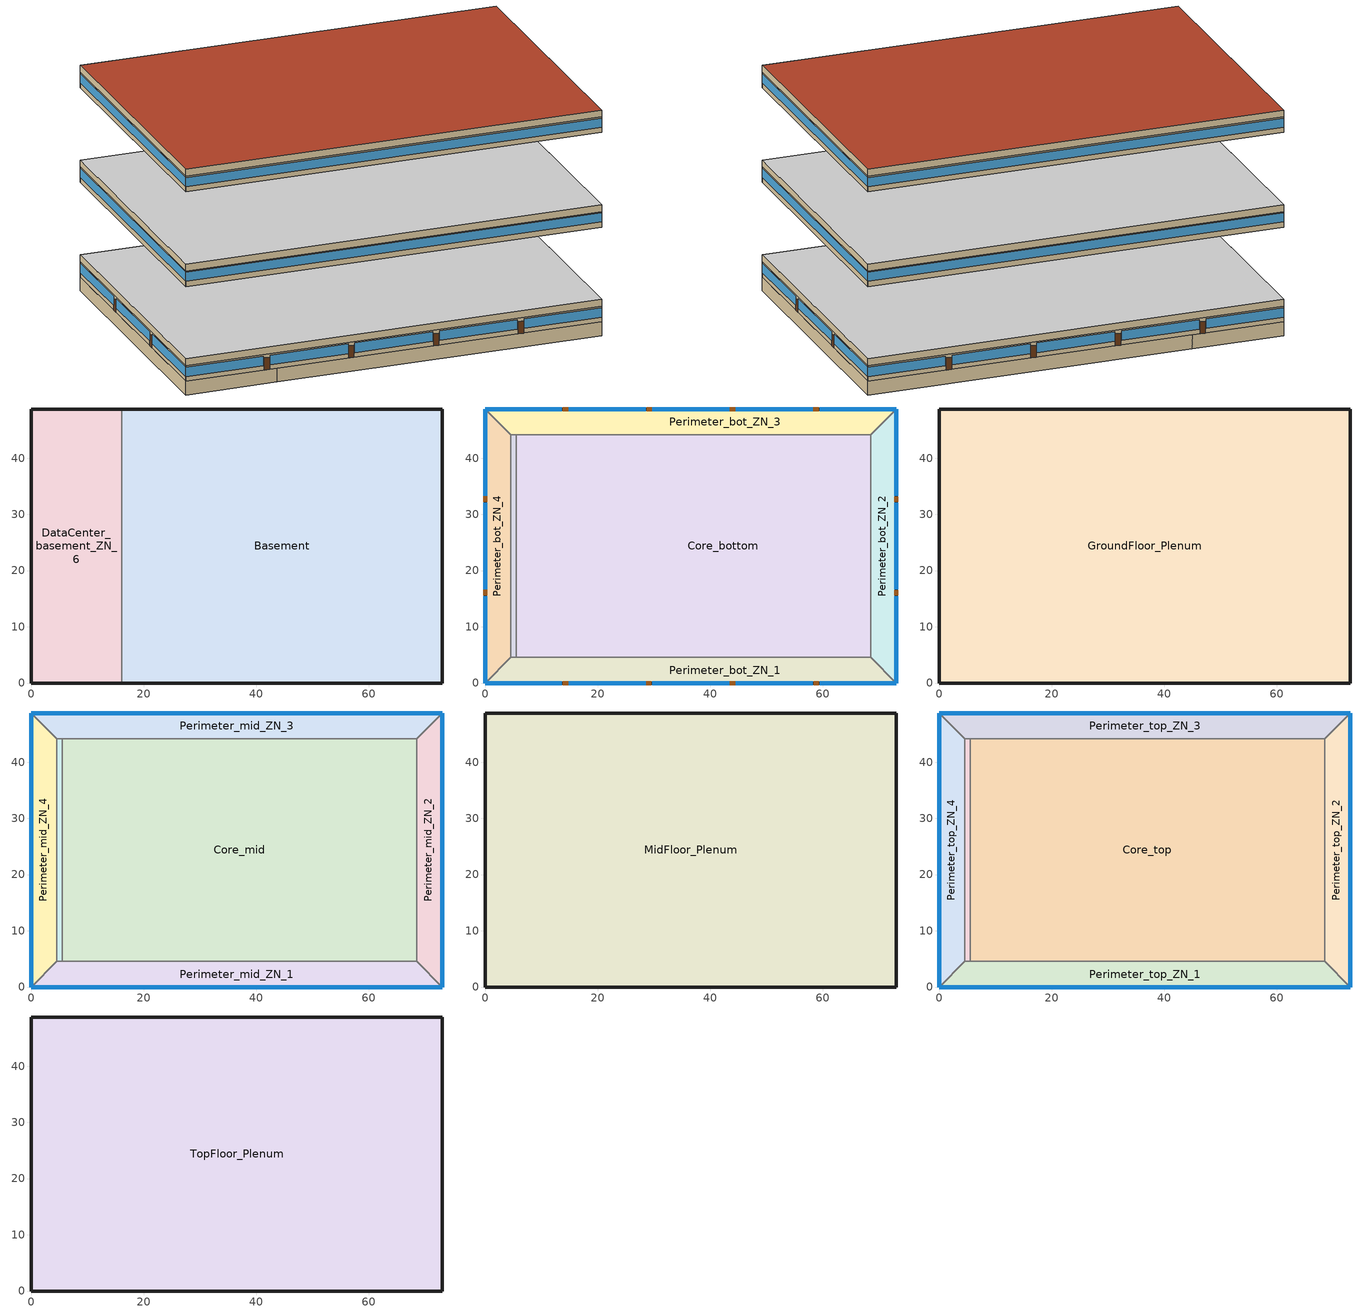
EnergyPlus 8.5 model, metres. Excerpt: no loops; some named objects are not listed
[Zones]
Basement
 floor othersidecoefficients (ext_slab_8in_with_carpet): 73.11,48.74 73.11,0 16.08,0 16.08,48.74 z-2.44
 wall othersidecoefficients (basement_wall): 16.08,0 73.11,0 73.11,48.74 16.08,48.74 z-2.44:0
 wall to DataCenter_basement_ZN_6 (int_wall): 16.08,48.74 16.08,0 z-2.44:0
DataCenter_basement_ZN_6
 floor othersidecoefficients (ext_slab_8in_with_carpet): 16.08,48.74 16.08,0 0,0 0,48.74 z-2.44
 wall othersidecoefficients (basement_wall): 16.08,48.74 0,48.74 0,0 16.08,0 z-2.44:0
Core_bottom
 floor to DataCenter_basement_ZN_6 (int_slab_floor): 16.08,44.16 16.08,4.57 5.49,4.57 5.49,44.16 z0
 floor to Basement (int_slab_floor): 68.53,44.16 68.53,4.57 16.08,4.57 16.08,44.16 z0
 wall to Perimeter_bot_ZN_1 (int_wall): 5.49,4.57 68.53,4.57 z0:2.74
 wall to DataCenter_bot_ZN_6 (int_wall): 5.49,44.16 5.49,4.57 z0:2.74
 wall to Perimeter_bot_ZN_3 (int_wall): 68.53,44.16 5.49,44.16 z0:2.74
 wall to Perimeter_bot_ZN_2 (int_wall): 68.53,4.57 68.53,44.16 z0:2.74
 ceiling to GroundFloor_Plenum (DropCeiling): 5.49,44.16 5.49,4.57 68.53,4.57 68.53,44.16 z2.74
Perimeter_bot_ZN_3
 floor to Basement (int_slab_floor): 73.11,48.74 68.53,44.16 16.08,44.16 16.08,48.74 z0
 floor to DataCenter_basement_ZN_6 (int_slab_floor): 16.08,48.74 16.08,44.16 4.57,44.16 0,48.74 z0
 wall outside (nonres_ext_wall): 73.11,48.74 0,48.74 z0:2.74
 wall to Perimeter_bot_ZN_4 (int_wall): 0,48.74 4.57,44.16 z0:2.74
 wall to Perimeter_bot_ZN_2 (int_wall): 68.53,44.16 73.11,48.74 z0:2.74
 wall to DataCenter_bot_ZN_6 (int_wall): 4.57,44.16 5.49,44.16 z0:2.74
 window (Window_U_0.52_SHGC_0.40): 73.11,48.74 59.46,48.74 / 58.24,48.74 44.6,48.74 / 43.38,48.74 29.73,48.74 / 28.51,48.74 14.86,48.74 / 13.65,48.74 0,48.74 z0.8:2.5
 door (Swinging Door_con): 59.29,48.74 58.38,48.74 / 44.44,48.74 43.52,48.74 / 29.61,48.74 28.7,48.74 / 14.74,48.74 13.82,48.74 z0:2.13
 ceiling to GroundFloor_Plenum (DropCeiling): 0,48.74 4.57,44.16 68.53,44.16 73.11,48.74 z2.74
Perimeter_bot_ZN_2
 floor to Basement (int_slab_floor): 73.11,48.74 73.11,0 68.53,4.57 68.53,44.16 z0
 wall outside (nonres_ext_wall): 73.11,0 73.11,48.74 z0:2.74
 wall to Perimeter_bot_ZN_1 (int_wall): 68.53,4.57 73.11,0 z0:2.74
 window (Window_U_0.52_SHGC_0.40): 73.11,0 73.11,15.43 / 73.11,16.65 73.11,32.09 / 73.11,33.3 73.11,48.74 z0.83:2.5
 door (Swinging Door_con): 73.11,15.6 73.11,16.51 / 73.11,32.21 73.11,33.12 z0:2.13
 ceiling to GroundFloor_Plenum (DropCeiling): 68.53,44.16 68.53,4.57 73.11,0 73.11,48.74 z2.74
Perimeter_bot_ZN_1
 floor to DataCenter_basement_ZN_6 (int_slab_floor): 16.08,4.57 16.08,0 0,0 4.57,4.57 z0
 floor to Basement (int_slab_floor): 68.53,4.57 73.11,0 16.08,0 16.08,4.57 z0
 wall outside (nonres_ext_wall): 0,0 73.11,0 z0:2.74
 wall to DataCenter_bot_ZN_6 (int_wall): 5.49,4.57 4.57,4.57 z0:2.74
 wall to Perimeter_bot_ZN_4 (int_wall): 4.57,4.57 0,0 z0:2.74
 window (Window_U_0.52_SHGC_0.40): 0,0 13.65,0 / 14.87,0 28.51,0 / 29.73,0 43.38,0 / 44.6,0 58.24,0 / 59.46,0 73.11,0 z0.8:2.5
 door (Swinging Door_con): 13.81,0 14.73,0 / 28.64,0 29.56,0 / 43.53,0 44.44,0 / 58.43,0 59.34,0 z0:2.13
 ceiling to GroundFloor_Plenum (DropCeiling): 4.57,4.57 0,0 73.11,0 68.53,4.57 z2.74
Perimeter_bot_ZN_4
 floor to DataCenter_basement_ZN_6 (int_slab_floor): 4.57,44.16 4.57,4.57 0,0 0,48.74 z0
 wall outside (nonres_ext_wall): 0,48.74 0,0 z0:2.74
 wall to DataCenter_bot_ZN_6 (int_wall): 4.57,4.57 4.57,44.16 z0:2.74
 window (Window_U_0.52_SHGC_0.40): 0,48.74 0,33.3 / 0,32.09 0,16.65 / 0,15.43 0,0 z0.83:2.5
 door (Swinging Door_con): 0,33.19 0,32.27 / 0,16.55 0,15.64 z0:2.13
 ceiling to GroundFloor_Plenum (DropCeiling): 0,48.74 0,0 4.57,4.57 4.57,44.16 z2.74
DataCenter_bot_ZN_6
 floor to DataCenter_basement_ZN_6 (int_slab_floor): 5.49,44.16 5.49,4.57 4.57,4.57 4.57,44.16 z0
 ceiling to GroundFloor_Plenum (DropCeiling): 4.57,44.16 4.57,4.57 5.49,4.57 5.49,44.16 z2.74
GroundFloor_Plenum
 wall outside (nonres_ext_wall): 73.11,48.74 0,48.74 0,0 73.11,0 73.11,48.74 z2.74:3.96
 ceiling adiabatic (int_slab_ceiling): 0,48.74 0,0 73.11,0 73.11,48.74 z3.96
Core_mid
 floor adiabatic (int_slab_floor): 68.53,44.16 68.53,4.57 5.49,4.57 5.49,44.16 z16.77
 wall to Perimeter_mid_ZN_1 (int_wall): 5.49,4.57 68.53,4.57 z16.77:19.51
 wall to DataCenter_mid_ZN_6 (int_wall): 5.49,44.16 5.49,4.57 z16.77:19.51
 wall to Perimeter_mid_ZN_3 (int_wall): 68.53,44.16 5.49,44.16 z16.77:19.51
 wall to Perimeter_mid_ZN_2 (int_wall): 68.53,4.57 68.53,44.16 z16.77:19.51
 ceiling to MidFloor_Plenum (DropCeiling): 5.49,44.16 5.49,4.57 68.53,4.57 68.53,44.16 z19.51
Perimeter_mid_ZN_3
 floor adiabatic (int_slab_floor): 73.11,48.74 68.53,44.16 4.57,44.16 0,48.74 z16.77
 wall outside (nonres_ext_wall): 73.11,48.74 0,48.74 z16.77:19.51
 wall to Perimeter_mid_ZN_4 (int_wall): 0,48.74 4.57,44.16 z16.77:19.51
 wall to Perimeter_mid_ZN_2 (int_wall): 68.53,44.16 73.11,48.74 z16.77:19.51
 wall to DataCenter_mid_ZN_6 (int_wall): 4.57,44.16 5.49,44.16 z16.77:19.51
 window (Window_U_0.52_SHGC_0.40): 73.11,48.74 0,48.74 z17.68:19.27
 ceiling to MidFloor_Plenum (DropCeiling): 0,48.74 4.57,44.16 68.53,44.16 73.11,48.74 z19.51
Perimeter_mid_ZN_2
 floor adiabatic (int_slab_floor): 73.11,48.74 73.11,0 68.53,4.57 68.53,44.16 z16.77
 wall outside (nonres_ext_wall): 73.11,0 73.11,48.74 z16.77:19.51
 wall to Perimeter_mid_ZN_1 (int_wall): 68.53,4.57 73.11,0 z16.77:19.51
 window (Window_U_0.52_SHGC_0.40): 73.11,0 73.11,48.74 z17.68:19.27
 ceiling to MidFloor_Plenum (DropCeiling): 68.53,44.16 68.53,4.57 73.11,0 73.11,48.74 z19.51
Perimeter_mid_ZN_1
 floor adiabatic (int_slab_floor): 68.53,4.57 73.11,0 0,0 4.57,4.57 z16.77
 wall outside (nonres_ext_wall): 0,0 73.11,0 z16.77:19.51
 wall to DataCenter_mid_ZN_6 (int_wall): 5.49,4.57 4.57,4.57 z16.77:19.51
 wall to Perimeter_mid_ZN_4 (int_wall): 4.57,4.57 0,0 z16.77:19.51
 window (Window_U_0.52_SHGC_0.40): 0,0 73.11,0 z17.68:19.27
 ceiling to MidFloor_Plenum (DropCeiling): 4.57,4.57 0,0 73.11,0 68.53,4.57 z19.51
Perimeter_mid_ZN_4
 floor adiabatic (int_slab_floor): 4.57,44.16 4.57,4.57 0,0 0,48.74 z16.77
 wall outside (nonres_ext_wall): 0,48.74 0,0 z16.77:19.51
 wall to DataCenter_mid_ZN_6 (int_wall): 4.57,4.57 4.57,44.16 z16.77:19.51
 window (Window_U_0.52_SHGC_0.40): 0,48.74 0,0 z17.68:19.27
 ceiling to MidFloor_Plenum (DropCeiling): 0,48.74 0,0 4.57,4.57 4.57,44.16 z19.51
DataCenter_mid_ZN_6
 floor adiabatic (int_slab_floor): 5.49,44.16 5.49,4.57 4.57,4.57 4.57,44.16 z16.77
 ceiling to MidFloor_Plenum (DropCeiling): 4.57,44.16 4.57,4.57 5.49,4.57 5.49,44.16 z19.51
MidFloor_Plenum
 wall outside (nonres_ext_wall): 73.11,48.74 0,48.74 0,0 73.11,0 73.11,48.74 z19.51:20.73
 ceiling adiabatic (int_slab_ceiling): 0,48.74 0,0 73.11,0 73.11,48.74 z20.73
Core_top
 floor adiabatic (int_slab_floor): 68.53,44.16 68.53,4.57 5.49,4.57 5.49,44.16 z33.54
 wall to Perimeter_bot_ZN_1 (int_wall): 5.49,4.57 68.53,4.57 z33.54:36.28
 wall to Perimeter_top_ZN_4 (int_wall): 5.49,44.16 5.49,4.57 z33.54:36.28
 wall to Perimeter_top_ZN_3 (int_wall): 68.53,44.16 5.49,44.16 z33.54:36.28
 wall to Perimeter_top_ZN_2 (int_wall): 68.53,4.57 68.53,44.16 z33.54:36.28
 ceiling to TopFloor_Plenum (DropCeiling): 5.49,44.16 5.49,4.57 68.53,4.57 68.53,44.16 z36.28
Perimeter_top_ZN_3
 floor adiabatic (int_slab_floor): 73.11,48.74 68.53,44.16 4.57,44.16 0,48.74 z33.54
 wall outside (nonres_ext_wall): 73.11,48.74 0,48.74 z33.54:36.28
 wall to Perimeter_top_ZN_4 (int_wall): 0,48.74 4.57,44.16 z33.54:36.28
 wall to Perimeter_top_ZN_2 (int_wall): 68.53,44.16 73.11,48.74 z33.54:36.28
 wall to DataCenter_top_ZN_6 (int_wall): 4.57,44.16 5.49,44.16 z33.54:36.28
 window (Window_U_0.52_SHGC_0.40): 73.11,48.74 0,48.74 z34.45:36.04
 ceiling to TopFloor_Plenum (DropCeiling): 0,48.74 4.57,44.16 68.53,44.16 73.11,48.74 z36.28
Perimeter_top_ZN_2
 floor adiabatic (int_slab_floor): 73.11,48.74 73.11,0 68.53,4.57 68.53,44.16 z33.54
 wall outside (nonres_ext_wall): 73.11,0 73.11,48.74 z33.54:36.28
 wall to Perimeter_top_ZN_1 (int_wall): 68.53,4.57 73.11,0 z33.54:36.28
 window (Window_U_0.52_SHGC_0.40): 73.11,0 73.11,48.74 z34.45:36.04
 ceiling to TopFloor_Plenum (DropCeiling): 68.53,44.16 68.53,4.57 73.11,0 73.11,48.74 z36.28
Perimeter_top_ZN_1
 floor adiabatic (int_slab_floor): 68.53,4.57 73.11,0 0,0 4.57,4.57 z33.54
 wall outside (nonres_ext_wall): 0,0 73.11,0 z33.54:36.28
 wall to DataCenter_top_ZN_6 (int_wall): 5.49,4.57 4.57,4.57 z33.54:36.28
 wall to Perimeter_top_ZN_4 (int_wall): 4.57,4.57 0,0 z33.54:36.28
 window (Window_U_0.52_SHGC_0.40): 0,0 73.11,0 z34.45:36.04
 ceiling to TopFloor_Plenum (DropCeiling): 4.57,4.57 0,0 73.11,0 68.53,4.57 z36.28
Perimeter_top_ZN_4
 floor adiabatic (int_slab_floor): 4.57,44.16 4.57,4.57 0,0 0,48.74 z33.54
 wall outside (nonres_ext_wall): 0,48.74 0,0 z33.54:36.28
 wall to DataCenter_top_ZN_6 (int_wall): 4.57,4.57 4.57,44.16 z33.54:36.28
 window (Window_U_0.52_SHGC_0.40): 0,48.74 0,0 z34.45:36.04
 ceiling to TopFloor_Plenum (DropCeiling): 0,48.74 0,0 4.57,4.57 4.57,44.16 z36.28
DataCenter_top_ZN_6
 floor adiabatic (int_slab_floor): 5.49,44.16 5.49,4.57 4.57,4.57 4.57,44.16 z33.54
 ceiling to TopFloor_Plenum (DropCeiling): 4.57,44.16 4.57,4.57 5.49,4.57 5.49,44.16 z36.28
TopFloor_Plenum
 wall outside (nonres_ext_wall): 0,0 73.11,0 73.11,48.74 0,48.74 0,0 z36.28:37.5
 roof outside (nonres_roof): 0,48.74 0,0 73.11,0 73.11,48.74 z37.5
[Building]
Large Office: North Axis {deg}=0; Terrain=City; Loads Convergence Tolerance Value=0.04; Temperature Convergence Tolerance Value {deltaC}=0.2; Solar Distribution=FullInteriorAndExterior; Maximum Number of Warmup Days=25; Minimum Number of Warmup Days=6
[Site:Location]
Denver-Aurora-Buckley.AFB_CO_USA WMO=724695: Latitude {deg}=39.72; Longitude {deg}=-104.75; Time Zone {hr}=-7; Elevation {m}=1726
[SizingPeriod:DesignDay] Day of Month=21; Dry-Bulb Temperature Range Modifier Type=DefaultMultipliers; Humidity Condition Type=Wetbulb; Barometric Pressure {Pa}=82237; Rain Indicator=No; Snow Indicator=No; Daylight Saving Time Indicator=No
Name | Month | Day Type | Maximum Dry-Bulb Temperature {C} | Daily Dry-Bulb Temperature Range {deltaC} | Wetbulb or DewPoint at Maximum Dry-Bulb {C} | Wind Speed {m/s} | Wind Direction {deg} | Solar Model Indicator | Sky Clearness | ASHRAE Clear Sky Optical Depth for Beam Irradiance (taub) | ASHRAE Clear Sky Optical Depth for Diffuse Irradiance (taud)
Denver-Aurora-Buckley.AFB_CO_USA Ann Htg 99.6% Condns DB | 12 | WinterDesignDay | -17.9 | 0 | -17.9 | 2.5 | 180 | ASHRAEClearSky | 0
Denver-Aurora-Buckley.AFB_CO_USA Ann Clg .4% Condns DB=>MWB | 7 | SummerDesignDay | 33.9 | 14.8 | 15 | 3.6 | 30 | ASHRAETau |  | 0.423 | 2.02
[Site:WaterMainsTemperature]
Calculation Method=Correlation; Annual Average Outdoor Air Temperature {C}=9.95; Maximum Difference In Monthly Average Outdoor Air Temperatures {deltaC}=23.7
[Material]
Name | Roughness | Thickness {m} | Conductivity {W/m-K} | Density {kg/m3} | Specific Heat {J/kg-K} | Thermal Absorptance | Solar Absorptance | Visible Absorptance
Std Wood 6inch | MediumSmooth | 0.15 | 0.12 | 540 | 1210 | 0.9 | 0.7 | 0.7
AC02 Acoustic Ceiling | MediumSmooth | 0.0127 | 0.057 | 288 | 1339 | 0.9 | 0.7 | 0.2
F08 Metal surface | Smooth | 0.0008 | 45.28 | 7824 | 500
F13 Built-up roofing | Rough | 0.0095 | 0.16 | 1120 | 1460 | 0.9 | 0.7
G01 13mm gypsum board | Smooth | 0.0127 | 0.16 | 800 | 1090 | 0.9 | 0.7 | 0.5
200mm Normalweight concrete wall; 200mm Normalweight concrete floor | MediumRough | 0.2032 | 2.31 | 2322 | 832
100mm Normalweight concrete floor | MediumRough | 0.1016 | 2.31 | 2322 | 832
M10 200mm concrete block basement wall | MediumRough | 0.2032 | 1.326 | 1842 | 912
[Material:NoMass] Thermal Absorptance=0.9; Solar Absorptance=0.7
Name | Roughness | Thermal Resistance {m2-K/W} | Visible Absorptance
Opaque Door panel_con | MediumRough | 0.352237 | 0.7
CP02 CARPET PAD | VeryRough | 0.21648 | 0.8
Nonres_Roof_Insulation | MediumSmooth | 3.4722 | 0.7
Nonres_Exterior_Wall_Insulation | MediumSmooth | 1.63975 | 0.7
[WindowMaterial:Glazing] Optical Data Type=SpectralAverage; Thickness {m}=0.006; Infrared Transmittance at Normal Incidence=0; Front Side Infrared Hemispherical Emissivity=0.84; Conductivity {W/m-K}=0.9
Name | Solar Transmittance at Normal Incidence | Front Side Solar Reflectance at Normal Incidence | Back Side Solar Reflectance at Normal Incidence | Visible Transmittance at Normal Incidence | Front Side Visible Reflectance at Normal Incidence | Back Side Visible Reflectance at Normal Incidence | Back Side Infrared Hemispherical Emissivity
CLEAR 6MM | 0.775 | 0.071 | 0.071 | 0.881 | 0.08 | 0.08 | 0.84
REF D CLEAR 6MM | 0.429 | 0.308 | 0.379 | 0.334 | 0.453 | 0.505 | 0.82
[WindowMaterial:Gas]
AIR 13MM: Gas Type=Air; Thickness {m}=0.0127
[Construction]
Swinging Door_con: Opaque Door panel_con
InteriorFurnishings: Std Wood 6inch
DropCeiling: AC02 Acoustic Ceiling
int_wall: G01 13mm gypsum board, G01 13mm gypsum board
ext_slab_8in_with_carpet: 200mm Normalweight concrete floor, CP02 CARPET PAD
int_slab_floor: 100mm Normalweight concrete floor, CP02 CARPET PAD
int_slab_ceiling: CP02 CARPET PAD, 100mm Normalweight concrete floor
basement_wall: M10 200mm concrete block basement wall
nonres_roof: F13 Built-up roofing, Nonres_Roof_Insulation, F08 Metal surface
nonres_ext_wall: 200mm Normalweight concrete wall, Nonres_Exterior_Wall_Insulation, G01 13mm gypsum board
Window_U_0.52_SHGC_0.40: REF D CLEAR 6MM, AIR 13MM, CLEAR 6MM
[Zone]
Name | Type | Multiplier | Ceiling Height {m} | Volume {m3} | Floor Area {m2} | Part of Total Floor Area
Basement; Core_bottom; Core_top; Perimeter_bot_ZN_3; Perimeter_bot_ZN_2; Perimeter_bot_ZN_1; Perimeter_bot_ZN_4; Perimeter_top_ZN_3; Perimeter_top_ZN_2; Perimeter_top_ZN_1; Perimeter_top_ZN_4 | 1 | 1 | autocalculate | autocalculate | autocalculate | YES
Core_mid; Perimeter_mid_ZN_3; Perimeter_mid_ZN_2; Perimeter_mid_ZN_1; Perimeter_mid_ZN_4 | 1 | 10 | autocalculate | autocalculate | autocalculate | YES
GroundFloor_Plenum; TopFloor_Plenum |  | 1 | autocalculate | autocalculate | autocalculate | No
MidFloor_Plenum |  | 10 | autocalculate | autocalculate | autocalculate | No
DataCenter_bot_ZN_6; DataCenter_top_ZN_6; DataCenter_basement_ZN_6 |  | 1
DataCenter_mid_ZN_6 |  | 10
[InternalMass] Construction=InteriorFurnishings
Name | Zone | Surface Area {m2}
Basement_InternalMass_1 | Basement | 7126.21
Core_bottom_InternalMass_1 | Core_bottom | 5064.65
Core_mid_InternalMass_1 | Core_mid | 5064.65
Core_top_InternalMass_1 | Core_top | 5064.65
Perimeter_bot_ZN_3_InternalMass_1 | Perimeter_bot_ZN_3 | 626.8258
Perimeter_bot_ZN_2_InternalMass_1 | Perimeter_bot_ZN_2 | 403.9504
Perimeter_bot_ZN_1_InternalMass_1 | Perimeter_bot_ZN_1 | 626.8354
Perimeter_bot_ZN_4_InternalMass_1 | Perimeter_bot_ZN_4 | 403.9478
Perimeter_mid_ZN_3_InternalMass_1 | Perimeter_mid_ZN_3 | 626.8258
Perimeter_mid_ZN_2_InternalMass_1 | Perimeter_mid_ZN_2 | 403.9504
Perimeter_mid_ZN_1_InternalMass_1 | Perimeter_mid_ZN_1 | 626.8354
Perimeter_mid_ZN_4_InternalMass_1 | Perimeter_mid_ZN_4 | 403.9478
Perimeter_top_ZN_3_InternalMass_1 | Perimeter_top_ZN_3 | 626.8258
Perimeter_top_ZN_2_InternalMass_1 | Perimeter_top_ZN_2 | 403.9504
Perimeter_top_ZN_1_InternalMass_1 | Perimeter_top_ZN_1 | 626.8354
Perimeter_top_ZN_4_InternalMass_1 | Perimeter_top_ZN_4 | 403.9478
[SurfaceProperty:OtherSideCoefficients] Combined Convective/Radiative Film Coefficient {W/m2-K}=0; Constant Temperature {C}=1; Constant Temperature Coefficient=1; External Dry-Bulb Temperature Coefficient=0; Ground Temperature Coefficient=0; Wind Speed Coefficient=0; Zone Air Temperature Coefficient=0; Sinusoidal Variation of Constant Temperature Coefficient=No; Period of Sinusoidal Variation {hr}=24
Name | Constant Temperature Schedule
surfPropOthSdCoefBasementAvgWall | scheduleOSCBasementWallSurfaceTemp
surfPropOthSdCoefBasementAvgFloor | scheduleOSCBasementFloorTemp
surfPropOthSdCoefBasementUpperWall | scheduleOSCBasementUpperWallTemp
surfPropOthSdCoefBasementLowerWall | scheduleOSCBasementLowerWallTemp
[People] Number of People Schedule=BLDG_OCC_SCH; Number of People Calculation Method=Area/Person; Zone Floor Area per Person {m2/person}=18.5788; Fraction Radiant=0.3; Sensible Heat Fraction=AUTOCALCULATE; Activity Level Schedule=ACTIVITY_SCH; Enable ASHRAE 55 Comfort Warnings=No; Mean Radiant Temperature Calculation Type=ZoneAveraged; Work Efficiency Schedule=WORK_EFF_SCH; Clothing Insulation Calculation Method=ClothingInsulationSchedule; Clothing Insulation Schedule=CLOTHING_SCH; Air Velocity Schedule=AIR_VELO_SCH; Thermal Comfort Model 1 Type=FANGER
Name | Zone or ZoneList
Basement | Basement
Core_bottom | Core_bottom
Core_mid | Core_mid
Core_top | Core_top
Perimeter_bot_ZN_3 | Perimeter_bot_ZN_3
Perimeter_bot_ZN_2 | Perimeter_bot_ZN_2
Perimeter_bot_ZN_1 | Perimeter_bot_ZN_1
Perimeter_bot_ZN_4 | Perimeter_bot_ZN_4
Perimeter_mid_ZN_3 | Perimeter_mid_ZN_3
Perimeter_mid_ZN_2 | Perimeter_mid_ZN_2
Perimeter_mid_ZN_1 | Perimeter_mid_ZN_1
Perimeter_mid_ZN_4 | Perimeter_mid_ZN_4
Perimeter_top_ZN_3 | Perimeter_top_ZN_3
Perimeter_top_ZN_2 | Perimeter_top_ZN_2
Perimeter_top_ZN_1 | Perimeter_top_ZN_1
Perimeter_top_ZN_4 | Perimeter_top_ZN_4
[Lights] Schedule=BLDG_LIGHT_SCH; Design Level Calculation Method=Watts/Area; Watts per Zone Floor Area {W/m2}=10.7639; Return Air Fraction=0; Fraction Radiant=0.7; Fraction Visible=0.2; Fraction Replaceable=1; Return Air Fraction Calculated from Plenum Temperature=No
Name | Zone or ZoneList
Basement_Lights | Basement
Core_bottom_Lights | Core_bottom
Core_mid_Lights | Core_mid
Core_top_Lights | Core_top
Perimeter_bot_ZN_3_Lights | Perimeter_bot_ZN_3
Perimeter_bot_ZN_2_Lights | Perimeter_bot_ZN_2
Perimeter_bot_ZN_1_Lights | Perimeter_bot_ZN_1
Perimeter_bot_ZN_4_Lights | Perimeter_bot_ZN_4
Perimeter_mid_ZN_3_Lights | Perimeter_mid_ZN_3
Perimeter_mid_ZN_2_Lights | Perimeter_mid_ZN_2
Perimeter_mid_ZN_1_Lights | Perimeter_mid_ZN_1
Perimeter_mid_ZN_4_Lights | Perimeter_mid_ZN_4
Perimeter_top_ZN_3_Lights | Perimeter_top_ZN_3
Perimeter_top_ZN_2_Lights | Perimeter_top_ZN_2
Perimeter_top_ZN_1_Lights | Perimeter_top_ZN_1
Perimeter_top_ZN_4_Lights | Perimeter_top_ZN_4
DataCenter_Basement_Lights | DataCenter_basement_ZN_6
DataCenter_bot_Lights | DataCenter_bot_ZN_6
DataCenter_mid_Lights | DataCenter_mid_ZN_6
DataCenter_top_Lights | DataCenter_top_ZN_6
[ElectricEquipment] Fraction Latent=0; Fraction Lost=0
Name | Zone or ZoneList | Schedule | Design Level Calculation Method | Design Level {W} | Fraction Radiant | Watts per Zone Floor Area {W/m2}
Basement_MiscPlug_Equip | Basement | Always_on | EquipmentLevel | 13457.5 | 0.5
Core_bottom_MiscPlug_Equip | Core_bottom | BLDG_EQUIP_SCH | EquipmentLevel | 20142.9 | 0.5
Core_mid_MiscPlug_Equip | Core_mid | BLDG_EQUIP_SCH | EquipmentLevel | 20142.8 | 0.5
Core_top_MiscPlug_Equip | Core_top | BLDG_EQUIP_SCH | EquipmentLevel | 20142.8 | 0.5
Perimeter_bot_ZN_3_MiscPlug_Equip | Perimeter_bot_ZN_3 | BLDG_EQUIP_SCH | EquipmentLevel | 2529.24 | 0.5
Perimeter_bot_ZN_2_MiscPlug_Equip | Perimeter_bot_ZN_2 | BLDG_EQUIP_SCH | EquipmentLevel | 1629.94 | 0.5
Perimeter_bot_ZN_1_MiscPlug_Equip | Perimeter_bot_ZN_1 | BLDG_EQUIP_SCH | EquipmentLevel | 2529.28 | 0.5
Perimeter_bot_ZN_4_MiscPlug_Equip | Perimeter_bot_ZN_4 | BLDG_EQUIP_SCH | EquipmentLevel | 1629.93 | 0.5
Perimeter_mid_ZN_3_MiscPlug_Equip | Perimeter_mid_ZN_3 | BLDG_EQUIP_SCH | EquipmentLevel | 2529.24 | 0.5
Perimeter_mid_ZN_2_MiscPlug_Equip | Perimeter_mid_ZN_2 | BLDG_EQUIP_SCH | EquipmentLevel | 1629.94 | 0.5
Perimeter_mid_ZN_1_MiscPlug_Equip | Perimeter_mid_ZN_1 | BLDG_EQUIP_SCH | EquipmentLevel | 2529.28 | 0.5
Perimeter_mid_ZN_4_MiscPlug_Equip | Perimeter_mid_ZN_4 | BLDG_EQUIP_SCH | EquipmentLevel | 1629.93 | 0.5
Perimeter_top_ZN_3_MiscPlug_Equip | Perimeter_top_ZN_3 | BLDG_EQUIP_SCH | EquipmentLevel | 2529.24 | 0.5
Perimeter_top_ZN_2_MiscPlug_Equip | Perimeter_top_ZN_2 | BLDG_EQUIP_SCH | EquipmentLevel | 1629.94 | 0.5
Perimeter_top_ZN_1_MiscPlug_Equip | Perimeter_top_ZN_1 | BLDG_EQUIP_SCH | EquipmentLevel | 2529.28 | 0.5
Perimeter_top_ZN_4_MiscPlug_Equip | Perimeter_top_ZN_4 | BLDG_EQUIP_SCH | EquipmentLevel | 1629.93 | 0.5
DataCenter_Basement_MiscPlug_Equip | DataCenter_basement_ZN_6 | ALWAYS_ON | Watts/Area | 0 | 0.1 | 484.423
DataCenter_bot_MiscPlug_Equip | DataCenter_bot_ZN_6 | ALWAYS_ON | Watts/Area | 0 | 0.1 | 215.299
DataCenter_mid_MiscPlug_Equip | DataCenter_mid_ZN_6 | ALWAYS_ON | Watts/Area | 0 | 0.1 | 215.299
DataCenter_top_MiscPlug_Equip | DataCenter_top_ZN_6 | ALWAYS_ON | Watts/Area | 0 | 0.1 | 215.299
[ZoneInfiltration:DesignFlowRate] Schedule=INFIL_SCH_PNNL; Design Flow Rate Calculation Method=Flow/ExteriorArea; Constant Term Coefficient=0; Temperature Term Coefficient=0; Velocity Term Coefficient=0.224; Velocity Squared Term Coefficient=0
Name | Zone or ZoneList | Flow per Exterior Surface Area {m3/s-m2}
Perimeter_bot_ZN_3_Infiltration | Perimeter_bot_ZN_3 | 0.00102413
Perimeter_bot_ZN_2_Infiltration | Perimeter_bot_ZN_2 | 0.00102413
Perimeter_bot_ZN_1_Infiltration | Perimeter_bot_ZN_1 | 0.00102413
Perimeter_bot_ZN_4_Infiltration | Perimeter_bot_ZN_4 | 0.00102413
Perimeter_mid_ZN_3_Infiltration | Perimeter_mid_ZN_3 | 0.00102413
Perimeter_mid_ZN_2_Infiltration | Perimeter_mid_ZN_2 | 0.00102413
Perimeter_mid_ZN_1_Infiltration | Perimeter_mid_ZN_1 | 0.00102413
Perimeter_mid_ZN_4_Infiltration | Perimeter_mid_ZN_4 | 0.00102413
Perimeter_top_ZN_3_Infiltration | Perimeter_top_ZN_3 | 0.00102413
Perimeter_top_ZN_2_Infiltration | Perimeter_top_ZN_2 | 0.00102413
Perimeter_top_ZN_1_Infiltration | Perimeter_top_ZN_1 | 0.00102413
Perimeter_top_ZN_4_Infiltration | Perimeter_top_ZN_4 | 0.00102413
GroundFloor_Plenum_Infiltration | GroundFloor_Plenum | 0.00102413
MidFloor_Plenum_Infiltration | MidFloor_Plenum | 0.00102413
TopFloor_Plenum_Infiltration | TopFloor_Plenum | 7.87759e-05
[Exterior:Lights]
Exterior_Lights: Schedule=Exterior_Lgt_ALWAYS_ON; Design Level {W}=62782.82; Control Option=AstronomicalClock
[Exterior:FuelEquipment] Fuel Use Type=Electricity
Name | Schedule | Design Level {W}
Elevators | BLDG_ELEVATORS | 244444
Elevators_Lights_Fan | ELEV_LIGHT_FAN_SCH_24_7 | 1942.8
[AirLoopHVAC:ReturnPlenum]
Name | Zone
GroundFloor_Return_Plenum | GroundFloor_Plenum
MidFloor_Return_Plenum | MidFloor_Plenum
TopFloor_Return_Plenum | TopFloor_Plenum
[EnergyManagementSystem:Sensor]
Name | Output:Variable or Output:Meter | Output:Variable or Output:Meter Index Key
T_OA | Site Outdoor Air Drybulb Temperature
Facility_Int_LTG | InteriorLights:Electricity
CLGSETP_SCH_YES_OPTIMUM_ORIGINAL_SENSOR | Schedule Value | CLGSETP_SCH_Yes_Optimum_Original
HTGSETP_SCH_YES_OPTIMUM_ORIGINAL_SENSOR | Schedule Value | HTGSETP_SCH_Yes_Optimum_Original
default_basementHeatingThermostat | Schedule Value | HTGSETP_SCH_CAV_bas
default_officeHeatingThermostat | Schedule Value | HTGSETP_SCH_YES_OPTIMUM
default_wholeBldgCoolingThermostat | Schedule Value | CLGSETP_SCH_NO_SETBACK
default_OATemp | Site Outdoor Air Drybulb Temperature | Environment
default_intLightingSch | Schedule Value | BLDG_LIGHT_SCH_default
default_extLightingSch | Schedule Value | Exterior_Lgt_ALWAYS_ON_default
[EnergyManagementSystem:Actuator]
Name | Actuated Component Unique | Actuated Component Type | Actuated Component Control Type
DataCenter_ExtraWaterHeatC_SP | AirLoop DataCenter Basement Supply Air Outlet | System Node Setpoint | Temperature Setpoint
DataCenter_ExtraElecHeatC_Status | DataCenter_ExtraElecHeatC_Sch | Schedule:Compact | Schedule Value
DataCenter_ExtraWaterHeatC_Status | DataCenter_ExtraWaterHeatC_Sch | Schedule:Compact | Schedule Value
BoilerCurve | HEATSYS1 BOILER EFFICIENCY CURVE | Curve | Curve Result
CLGSETP_SCH_CAV_bas_Actuator | CLGSETP_SCH_CAV_bas | Schedule:Compact | Schedule Value
HTGSETP_SCH_CAV_bas_Actuator | HTGSETP_SCH_CAV_bas | Schedule:Compact | Schedule Value
act_OATemp | Environment | Weather Data | Outdoor Dry Bulb
act_intLightingSch | BLDG_LIGHT_SCH | Schedule:Compact | Schedule Value
act_extLightingSch | Exterior_Lgt_ALWAYS_ON | Schedule:Compact | Schedule Value
[EnergyManagementSystem:ProgramCallingManager]
DataCenter_Main_Manager: InsideHVACSystemIterationLoop; DataCenter_Main
Transformer_Load_Prog_Manager: AfterPredictorAfterHVACManagers; Transformer_Load_Prog
BoilerParManager: BeginNewEnvironment; SetBoilerPar
BoilerCurveManager: InsideHVACSystemIterationLoop; SetBoilerCurve
CAV_bas_OPTIMUM_START_DETERMINATION_EMS_Program Manager: AfterPredictorAfterHVACManagers; CAV_bas_OPTIMUM_START_DETERMINATION_EMS_Program
setValuesProgram: BeginTimestepBeforePredictor; setValues
[EnergyManagementSystem:Program]
DataCenter_Main: IF DataCenter_Humidifier_Status > 0; SET DataCenter_ExtraElecHeatC_Status = 1; SET DataCenter_ExtraElecHeatC_SP = DataCenter_AfterHumidifier_Temp + 1.4; ELSE; SET DataCenter_ExtraElecHeatC_Status = 0; SET DataCenter_ExtraElecHeatC_SP = NULL; ENDIF; IF T_OA < 10; SET HeatGain = 0 * (DataCenter_FanDesignMass/1.2) *2118; SET FlowRate = (DataCenter_FanMassFlow/1.2)*2118; SET DataCenter_PreheatDeltaT = HeatGain/(1.08*FlowRate); SET DataCenter_ExtraWaterHeatC_Status = 1; SET DataCenter_ExtraWaterHeatC_SP = DataCenter_AfterElecHeatC_Temp + DataCenter_PreheatDeltaT; ELSE; SET DataCenter_ExtraWaterHeatC_Status = 0; SET DataCenter_ExtraWaterHeatC_SP = NULL; ENDIF
Transformer_Load_Prog: SET Wired_LTG = Facility_Int_LTG*0.0281
SetBoilerPar: SET CapRated =  1369992.2; SET EtRated =  0.7925; SET CapRated = (CapRated *3.412)/1000; SET SkinLossRate = 0.02; SET BoilerType = 2; IF BoilerType  == 1; IF CapRated >10000; SET PLRx = 0.2; ELSEIF CapRated >5000; SET PLRx = 0.25; ELSEIF CapRated >1000; SET PLRx = 0.33; ELSE; SET BoilerType = 2; SET PLRx = 0.2; ENDIF; ELSE; SET PLRx = 0.2; ENDIF; IF BoilerType == 1; SET CurveX = 0.975 + 0.305 * PLRx - 0.527 * (PLRx^2) + 0.249 * (PLRx^3); ELSE; SET CurveX = 0.907 + 0.320 * PLRx - 0.420 * (PLRx^2) + 0.193 * (PLRx^3); ENDIF; SET LoadX = CapRated * PLRx; SET Etx = CurveX * EtRated; SET InputEx = LoadX/Etx; SET SkinEx = CapRated * SkinLossRate; SET Ecx = (LoadX + SkinEx)/InputEx
SetBoilerCurve: IF BoilerPLR >= PLRx; IF BoilerType == 1; SET BoilerCurve = 0.975 + 0.305*BoilerPLR - 0.527*(BoilerPLR^2) + 0.249*(BoilerPLR^3); ELSE; SET BoilerCurve = 0.907 + 0.320*BoilerPLR - 0.420*(BoilerPLR^2) + 0.193*(BoilerPLR^3); ENDIF; ELSE; IF BoilerPLR == 0; SET BoilerCurve = NULL; ELSE; IF BoilerPLR <0.05; SET BoilerCurve = (0.05/(0.05 + SkinLossRate)) * (Ecx/EtRated); ELSE; SET BoilerCurve = (BoilerPLR/(BoilerPLR + SkinLossRate)) * (Ecx/EtRated); ENDIF; ENDIF; ENDIF
CAV_bas_OPTIMUM_START_DETERMINATION_EMS_Program: SET CAV_bas_fan_size_volume = CAV_bas_fan_size_mass / 1.225; IF CAV_bas_fan_size_volume > 4.719474; SET CLGSETP_SCH_CAV_bas_Actuator = CLGSETP_SCH_YES_OPTIMUM_ORIGINAL_SENSOR; SET HTGSETP_SCH_CAV_bas_Actuator = HTGSETP_SCH_YES_OPTIMUM_ORIGINAL_SENSOR; ELSE; SET CLGSETP_SCH_CAV_bas_Actuator = NULL; SET HTGSETP_SCH_CAV_bas_Actuator = NULL; ENDIF
setValues: IF F_basementThermostat == 0; SET act_basementHeatingThermostat=default_basementHeatingThermostat; SET act_basementCoolingThermostat=default_wholeBldgCoolingThermostat; ELSE; SET act_basementHeatingThermostat=fmu_basementThermostat-2; SET act_basementHeatingThermostat=fmu_basementThermostat+2; ENDIF; IF F_coreBotThermostat == 0; SET act_coreBotHeatingThermostat=default_officeHeatingThermostat; SET act_coreBotCoolingThermostat=default_wholeBldgCoolingThermostat; ELSE; SET act_coreBotHeatingThermostat=fmu_coreBotThermostat-2; SET act_coreBotHeatingThermostat=fmu_coreBotThermostat+2; ENDIF; IF F_coreMidThermostat == 0; SET act_coreMidHeatingThermostat=default_officeHeatingThermostat; SET act_coreMidCoolingThermostat=default_wholeBldgCoolingThermostat; ELSE; SET act_coreMidHeatingThermostat=fmu_coreMidThermostat-2; SET act_coreMidHeatingThermostat=fmu_coreMidThermostat+2; ENDIF; IF F_coreTopThermostat == 0; SET act_coreTopHeatingThermostat=default_officeHeatingThermostat; SET act_coreTopCoolingThermostat=default_wholeBldgCoolingThermostat; ELSE; SET act_coreTopHeatingThermostat=fmu_coreTopThermostat-2; SET act_coreTopHeatingThermostat=fmu_coreTopThermostat+2; ENDIF; IF F_zn1BotThermostat == 0; SET act_zn1BotHeatingThermostat=default_officeHeatingThermostat; SET act_zn1BotCoolingThermostat=default_wholeBldgCoolingThermostat; ELSE; SET act_zn1BotHeatingThermostat=fmu_zn1BotThermostat-2; SET act_zn1BotHeatingThermostat=fmu_zn1BotThermostat+2; ENDIF; IF F_zn1MidThermostat == 0; SET act_zn1MidHeatingThermostat=default_officeHeatingThermostat; SET act_zn1MidCoolingThermostat=default_wholeBldgCoolingThermostat; ELSE; SET act_zn1MidHeatingThermostat=fmu_zn1MidThermostat-2; SET act_zn1MidHeatingThermostat=fmu_zn1MidThermostat+2; ENDIF; IF F_zn1TopThermostat == 0; SET act_zn1TopHeatingThermostat=default_officeHeatingThermostat; SET act_zn1TopCoolingThermostat=default_wholeBldgCoolingThermostat; ELSE; SET act_zn1TopHeatingThermostat=fmu_zn1TopThermostat-2; SET act_zn1TopHeatingThermostat=fmu_zn1TopThermostat+2; ENDIF; IF F_zn2BotThermostat == 0; SET act_zn2BotHeatingThermostat=default_officeHeatingThermostat; SET act_zn2BotCoolingThermostat=default_wholeBldgCoolingThermostat; ELSE; SET act_zn2BotHeatingThermostat=fmu_zn2BotThermostat-2; SET act_zn2BotHeatingThermostat=fmu_zn2BotThermostat+2; ENDIF; IF F_zn2MidThermostat == 0; SET act_zn2MidHeatingThermostat=default_officeHeatingThermostat; SET act_zn2MidCoolingThermostat=default_wholeBldgCoolingThermostat; ELSE; SET act_zn2MidHeatingThermostat=fmu_zn2MidThermostat-2; SET act_zn2MidHeatingThermostat=fmu_zn2MidThermostat+2; ENDIF; IF F_zn2TopThermostat == 0; SET act_zn2TopHeatingThermostat=default_officeHeatingThermostat; SET act_zn2TopCoolingThermostat=default_wholeBldgCoolingThermostat; ELSE; SET act_zn2TopHeatingThermostat=fmu_zn2TopThermostat-2; SET act_zn2TopHeatingThermostat=fmu_zn2TopThermostat+2; ENDIF; IF F_zn3BotThermostat == 0; SET act_zn3BotHeatingThermostat=default_officeHeatingThermostat; SET act_zn3BotCoolingThermostat=default_wholeBldgCoolingThermostat; ELSE; SET act_zn3BotHeatingThermostat=fmu_zn3BotThermostat-2; SET act_zn3BotHeatingThermostat=fmu_zn3BotThermostat+2; ENDIF; IF F_zn3MidThermostat == 0; SET act_zn3MidHeatingThermostat=default_officeHeatingThermostat; SET act_zn3MidCoolingThermostat=default_wholeBldgCoolingThermostat; ELSE; SET act_zn3MidHeatingThermostat=fmu_zn3MidThermostat-2; SET act_zn3MidHeatingThermostat=fmu_zn3MidThermostat+2; ENDIF; IF F_zn3TopThermostat == 0; SET act_zn3TopHeatingThermostat=default_officeHeatingThermostat; SET act_zn3TopCoolingThermostat=default_wholeBldgCoolingThermostat; ELSE; SET act_zn3TopHeatingThermostat=fmu_zn3TopThermostat-2; SET act_zn3TopHeatingThermostat=fmu_zn3TopThermostat+2; ENDIF; IF F_zn4BotThermostat == 0; SET act_zn4BotHeatingThermostat=default_officeHeatingThermostat; SET act_zn4BotCoolingThermostat=default_wholeBldgCoolingThermostat; ELSE; SET act_zn4BotHeatingThermostat=fmu_zn4BotThermostat-2; SET act_zn4BotHeatingThermostat=fmu_zn4BotThermostat+2; ENDIF; IF F_zn4MidThermostat == 0; SET act_zn4MidHeatingThermostat=default_officeHeatingThermostat; SET act_zn4MidCoolingThermostat=default_wholeBldgCoolingThermostat; ELSE; SET act_zn4MidHeatingThermostat=fmu_zn4MidThermostat-2; SET act_zn4MidHeatingThermostat=fmu_zn4MidThermostat+2; ENDIF; IF F_zn4TopThermostat == 0; SET act_zn4TopHeatingThermostat=default_officeHeatingThermostat; SET act_zn4TopCoolingThermostat=default_wholeBldgCoolingThermostat; ELSE; SET act_zn4TopHeatingThermostat=fmu_zn4TopThermostat-2; SET act_zn4TopHeatingThermostat=fmu_zn4TopThermostat+2; ENDIF; IF F_OATemp == 0; SET act_OATemp=default_OATemp; ELSE; SET act_OATemp=fmu_OATemp; ENDIF; IF F_intLightingSch == 0; SET act_intLightingSch = default_intLightingSch; ELSE; SET act_intLightingSch = fmu_intLightingSch; ENDIF; IF F_extLightingSch == 0; SET act_extLightingSch = default_extLightingSch; ELSE; SET act_extLightingSch = fmu_extLightingSch; ENDIF
[EnergyManagementSystem:GlobalVariable]
DataCenter_PreheatDeltaT
Wired_LTG
BoilerType; CapRated; EtRated; PLRx; Ecx; SkinLossRate
[EnergyManagementSystem:OutputVariable]
Name | EMS Variable | Type of Data in Variable | Update Frequency | Units
DataCenter_ExtraElecHeatC_Status | DataCenter_ExtraElecHeatC_Status | Averaged | SystemTimeStep
DataCenter_ExtraWaterHeatC_Status | DataCenter_ExtraWaterHeatC_Status | Averaged | SystemTimeStep
DataCenter_ExtraWaterHeatC_SP | DataCenter_ExtraWaterHeatC_SP | Averaged | SystemTimeStep
DataCenter_PreheatDeltaT | DataCenter_PreheatDeltaT | Averaged | SystemTimeStep
Wired_LTG | Wired_LTG | Summed | ZoneTimeStep | J
Basement Thermostat Reset Flag | F_basementThermostat | Averaged | ZoneTimestep
Core_bottom Thermostat Reset Flag | F_coreBotThermostat | Averaged | ZoneTimestep
Core_mid Thermostat Reset Flag | F_coreMidThermostat | Averaged | ZoneTimestep
Core_top Thermostat Reset Flag | F_coreTopThermostat | Averaged | ZoneTimestep
Perimeter_bot_ZN_1 Thermostat Reset Flag | F_zn1BotThermostat | Averaged | ZoneTimestep
Perimeter_mid_ZN_1 Thermostat Reset Flag | F_zn1MidThermostat | Averaged | ZoneTimestep
Perimeter_top_ZN_1 Thermostat Reset Flag | F_zn1TopThermostat | Averaged | ZoneTimestep
Perimeter_bot_ZN_2 Thermostat Reset Flag | F_zn2BotThermostat | Averaged | ZoneTimestep
Perimeter_mid_ZN_2 Thermostat Reset Flag | F_zn2MidThermostat | Averaged | ZoneTimestep
Perimeter_top_ZN_2 Thermostat Reset Flag | F_zn2TopThermostat | Averaged | ZoneTimestep
Perimeter_bot_ZN_3 Thermostat Reset Flag | F_zn3BotThermostat | Averaged | ZoneTimestep
Perimeter_mid_ZN_3 Thermostat Reset Flag | F_zn3MidThermostat | Averaged | ZoneTimestep
Perimeter_top_ZN_3 Thermostat Reset Flag | F_zn3TopThermostat | Averaged | ZoneTimestep
Perimeter_bot_ZN_4 Thermostat Reset Flag | F_zn4BotThermostat | Averaged | ZoneTimestep
Perimeter_mid_ZN_4 Thermostat Reset Flag | F_zn4MidThermostat | Averaged | ZoneTimestep
Perimeter_top_ZN_4 Thermostat Reset Flag | F_zn4TopThermostat | Averaged | ZoneTimestep
OA Reset Flag | F_OATemp | Averaged | ZoneTimestep
Interior Lighting Reset Flag | F_intLightingSch | Averaged | ZoneTimestep
Exterior Lighting Reset Flag | F_extLightingSch | Averaged | ZoneTimestep
[ExternalInterface:Variable]
Name | Initial Value
F_basementThermostat; F_coreBotThermostat; F_coreMidThermostat; F_coreTopThermostat; F_zn1BotThermostat; F_zn1TopThermostat; F_zn2BotThermostat; F_zn2MidThermostat; F_zn2TopThermostat; F_zn3BotThermostat; F_zn3MidThermostat; F_zn3TopThermostat; F_zn4BotThermostat; F_zn4MidThermostat; F_zn4TopThermostat; F_OATemp; F_intLightingSch; F_extLightingSch; fmu_intLightingSch; fmu_extLightingSch | 0
fmu_basementThermostat; F_zn1MidThermostat; fmu_coreBotThermostat; fmu_coreMidThermostat; fmu_coreTopThermostat; fmu_zn1BotThermostat; fmu_zn1MidThermostat; fmu_zn1TopThermostat; fmu_zn2BotThermostat; fmu_zn2MidThermostat; fmu_zn2TopThermostat; fmu_zn3BotThermostat; fmu_zn3MidThermostat; fmu_zn3TopThermostat; fmu_zn4BotThermostat; fmu_zn4MidThermostat; fmu_zn4TopThermostat; fmu_OATemp | 23
[ExternalInterface:FunctionalMockupUnitExport:From:Variable]
Output:Variable Index Key=Whole Building; Output:Variable=Facility Total Building Electric Demand Power; FMU Variable=totalBldgPower
[ExternalInterface:FunctionalMockupUnitExport:To:Variable]
Name | FMU Variable | Initial Value
F_basementThermostat | DIFlag_basementThermostat | 0
fmu_basementThermostat | basementThermostat | 23
F_coreBotThermostat | DIFlag_coreBotThermostat | 0
F_coreMidThermostat | DIFlag_coreMidThermostat | 0
F_coreTopThermostat | DIFlag_coreTopThermostat | 0
F_zn1BotThermostat | DIFlag_zn1BotThermostat | 0
F_zn1MidThermostat | DIFlag_zn1MidThermostat | 23
F_zn1TopThermostat | DIFlag_zn1TopThermostat | 0
F_zn2BotThermostat | DIFlag_zn2BotThermostat | 0
F_zn2MidThermostat | DIFlag_zn2MidThermostat | 0
F_zn2TopThermostat | DIFlag_zn2TopThermostat | 0
F_zn3BotThermostat | DIFlag_zn3BotThermostat | 0
F_zn3MidThermostat | DIFlag_zn3MidThermostat | 0
F_zn3TopThermostat | DIFlag_zn3TopThermostat | 0
F_zn4BotThermostat | DIFlag_zn4BotThermostat | 0
F_zn4MidThermostat | DIFlag_zn4MidThermostat | 0
F_zn4TopThermostat | DIFlag_zn4TopThermostat | 0
F_OATemp | DIFlag_OATemp | 0
F_intLightingSch | DIFlag_intLightingSch | 0
F_extLightingSch | DIFlag_extLightingSch | 0
fmu_coreBotThermostat | coreBotThermostat | 23
fmu_coreMidThermostat | coreMidThermostat | 23
fmu_coreTopThermostat | coreTopThermostat | 23
fmu_zn1BotThermostat | zn1BotThermostat | 23
fmu_zn1MidThermostat | zn1MidThermostat | 23
fmu_zn1TopThermostat | zn1TopThermostat | 23
fmu_zn2BotThermostat | zn2BotThermostat | 23
fmu_zn2MidThermostat | zn2MidThermostat | 23
fmu_zn2TopThermostat | zn2TopThermostat | 23
fmu_zn3BotThermostat | zn3BotThermostat | 23
fmu_zn3MidThermostat | zn3MidThermostat | 23
fmu_zn3TopThermostat | zn3TopThermostat | 23
fmu_zn4BotThermostat | zn4BotThermostat | 23
fmu_zn4MidThermostat | zn4MidThermostat | 23
fmu_zn4TopThermostat | zn4TopThermostat | 23
fmu_OATemp | OATemp | 23
fmu_intLightingSch | intLightingSch | 0
fmu_extLightingSch | extLightingSch | 0
[AvailabilityManager:Scheduled] Schedule=Always_On
AirLoop DataCenter Basement Availability; AirLoop DataCenter bot Availability; AirLoop DataCenter mid Availability; AirLoop DataCenter top Availability
[AvailabilityManager:NightCycle] Applicability Schedule=Always_On; Fan Schedule=HVACOperationSchd; Control Type=CycleOnAny; Thermostat Tolerance {deltaC}=1; Cycling Run Time {s}=1800
CAV_bas Availability Manager; VAV_bot WITH REHEAT Availability Manager; VAV_mid WITH REHEAT Availability Manager; VAV_top WITH REHEAT Availability Manager
[SetpointManager:Scheduled] Control Variable=Temperature; Schedule=Cool-Supply-Air-Temp-Sch
Name | Setpoint Node or NodeList
VAV_bot WITH REHEAT_CoolC SAT setpoint | VAV_bot WITH REHEAT Supply Equipment Outlet Node
VAV_mid WITH REHEAT_CoolC SAT setpoint | VAV_mid WITH REHEAT Supply Equipment Outlet Node
VAV_top WITH REHEAT_CoolC SAT setpoint | VAV_top WITH REHEAT Supply Equipment Outlet Node
[ElectricLoadCenter:Transformer]
Transformer 1: Availability Schedule=Always_On; Transformer Usage=PowerInFromGrid; Rated Capacity {VA}=500000; Phase=3; Conductor Material=Aluminum; Full Load Temperature Rise {C}=150; Fraction of Eddy Current Losses=0.1; Performance Input Method=NominalEfficiency; Nameplate Efficiency=0.979; Per Unit Load for Nameplate Efficiency=0.35; Reference Temperature for Nameplate Efficiency {C}=75; Consider Transformer Loss for Utility Cost=Yes; Meter 1=Wired_LTG_Electricity; Meter 2=Wired_Int_EQUIP
[Schedule:Compact]
scheduleOSCBasementWallSurfaceTemp: Through:   1/31, For:AllDays, Until:24:00, 19.38, Through:   2/28, For:AllDays, Until:24:00, 19.25, Through:   3/31, For:AllDays, Until:24:00, 19.86, Through:   4/30, For:AllDays, Until:24:00, 20.15, Through:   5/31, For:AllDays, Until:24:00, 21.25, Through:   6/30, For:AllDays, Until:24:00, 24.62, Through:   7/31, For:AllDays, Until:24:00, 25.33, Through:   8/31, For:AllDays, Until:24:00, 25.27, Through:   9/30, For:AllDays, Until:24:00, 24.88, Through:  10/31, For:AllDays, Until:24:00, 21.26, Through:  11/30, For:AllDays, Until:24:00, 20.14, Through:  12/31, For:AllDays, Until:24:00, 19.31
scheduleOSCBasementFloorTemp: Through:   1/31, For:AllDays, Until:24:00, 20.85, Through:   2/28, For:AllDays, Until:24:00, 20.83, Through:   3/31, For:AllDays, Until:24:00, 20.82, Through:   4/30, For:AllDays, Until:24:00, 20.81, Through:   5/31, For:AllDays, Until:24:00, 20.82, Through:   6/30, For:AllDays, Until:24:00, 23.2, Through:   7/31, For:AllDays, Until:24:00, 23.58, Through:   8/31, For:AllDays, Until:24:00, 23.66, Through:   9/30, For:AllDays, Until:24:00, 23.69, Through:  10/31, For:AllDays, Until:24:00, 21.26, Through:  11/30, For:AllDays, Until:24:00, 20.96, Through:  12/31, For:AllDays, Until:24:00, 20.89
scheduleOSCBasementUpperWallTemp: Through:   1/31, For:AllDays, Until:24:00, 18.71, Through:   2/28, For:AllDays, Until:24:00, 18.49, Through:   3/31, For:AllDays, Until:24:00, 19.47, Through:   4/30, For:AllDays, Until:24:00, 19.9, Through:   5/31, For:AllDays, Until:24:00, 21.54, Through:   6/30, For:AllDays, Until:24:00, 25.29, Through:   7/31, For:AllDays, Until:24:00, 25.95, Through:   8/31, For:AllDays, Until:24:00, 25.66, Through:   9/30, For:AllDays, Until:24:00, 24.98, Through:  10/31, For:AllDays, Until:24:00, 20.68, Through:  11/30, For:AllDays, Until:24:00, 19.38, Through:  12/31, For:AllDays, Until:24:00, 18.3
scheduleOSCBasementLowerWallTemp: Through:   1/31, For:AllDays, Until:24:00, 20.02, Through:   2/28, For:AllDays, Until:24:00, 19.99, Through:   3/31, For:AllDays, Until:24:00, 20.24, Through:   4/30, For:AllDays, Until:24:00, 20.39, Through:   5/31, For:AllDays, Until:24:00, 20.98, Through:   6/30, For:AllDays, Until:24:00, 23.97, Through:   7/31, For:AllDays, Until:24:00, 24.73, Through:   8/31, For:AllDays, Until:24:00, 24.9, Through:   9/30, For:AllDays, Until:24:00, 24.78, Through:  10/31, For:AllDays, Until:24:00, 21.83, Through:  11/30, For:AllDays, Until:24:00, 20.87, Through:  12/31, For:AllDays, Until:24:00, 20.29
DataCenter_ExtraElecHeatC_Sch; DataCenter_ExtraWaterHeatC_Sch; ALWAYS_ON; Exterior_Lgt_ALWAYS_ON; Exterior_Lgt_ALWAYS_ON_default; ELEV_LIGHT_FAN_SCH_24_7: Through: 12/31, For: AllDays, Until: 24:00, 1
BLDG_LIGHT_SCH; BLDG_LIGHT_SCH_default: Through: 12/31, For: Weekdays, Until: 5:00, 0.05, Until: 7:00, 0.1, Until: 8:00, 0.3, Until: 17:00, 0.9, Until: 18:00, 0.5, Until: 20:00, 0.3, Until: 22:00, 0.2, Until: 23:00, 0.1, Until: 24:00, 0.05, For: SummerDesignDay, Until: 24:00, 1, For: Saturday, Until: 6:00, 0.05, Until: 8:00, 0.1, Until: 12:00, 0.3, Until: 17:00, 0.15, Until: 24:00, 0.05, For: WinterDesignDay, Until: 24:00, 0, For: Sunday Holidays AllOtherDays, Until: 24:00, 0.05
BLDG_EQUIP_SCH: Through: 12/31, For: Weekdays, Until: 06:00, 0.4, Until: 08:00, 0.4, Until: 12:00, 0.9, Until: 13:00, 0.8, Until: 17:00, 0.9, Until: 18:00, 0.5, Until: 24:00, 0.4, For: SummerDesignDay, Until: 24:00, 1, For: Saturday, Until: 06:00, 0.3, Until: 08:00, 0.4, Until: 12:00, 0.5, Until: 17:00, 0.35, Until: 19:00, 0.3, Until: 24:00, 0.3, For: WinterDesignDay, Until: 24:00, 0, For: Sunday Holidays AllOtherDays, Until: 06:00, 0.3, Until: 18:00, 0.3, Until: 24:00, 0.3
BLDG_OCC_SCH: Through: 12/31, For: Weekdays, Until: 06:00, 0, Until: 07:00, 0.1, Until: 08:00, 0.2, Until: 12:00, 0.95, Until: 13:00, 0.5, Until: 17:00, 0.95, Until: 18:00, 0.3, Until: 22:00, 0.1, Until: 24:00, 0.05, For: SummerDesignDay, Until: 06:00, 1e-09, Until: 22:00, 1, Until: 24:00, 0.05, For: Saturday, Until: 06:00, 0, Until: 08:00, 0.1, Until: 12:00, 0.3, Until: 17:00, 0.1, Until: 19:00, 0.05, Until: 24:00, 0, For: WinterDesignDay, Until: 24:00, 0, For: Sunday Holidays AllOtherDays, Until: 06:00, 0, Until: 18:00, 0.05, Until: 24:00, 0
BLDG_ELEVATORS: Through: 12/31, For: SummerDesignDay, Until: 24:00, 0.5, For: WinterDesignDay, Until: 24:00, 0.05, For: AllOtherDays, Until: 04:00, 0.05, Until: 05:00, 0.1, Until: 06:00, 0.2, Until: 07:00, 0.4, Until: 09:00, 0.5, Until: 10:00, 0.35, Until: 16:00, 0.15, Until: 17:00, 0.35, Until: 19:00, 0.5, Until: 21:00, 0.4, Until: 22:00, 0.3, Until: 23:00, 0.2, Until: 24:00, 0.1
ACTIVITY_SCH: Through: 12/31, For: AllDays, Until: 24:00, 120
WORK_EFF_SCH: Through: 12/31, For: AllDays, Until: 24:00, 0
AIR_VELO_SCH: Through: 12/31, For: AllDays, Until: 24:00, 0.2
CLOTHING_SCH: Through: 04/30, For: AllDays, Until: 24:00, 1, Through: 09/30, For: AllDays, Until: 24:00, 0.5, Through: 12/31, For: AllDays, Until: 24:00, 1
INFIL_SCH_PNNL: Through: 12/31, For: Weekdays SummerDesignDay, Until: 06:00, 1, Until: 22:00, 0.25, Until: 24:00, 1, For: Saturday WinterDesignDay, Until: 06:00, 1, Until: 18:00, 0.25, Until: 24:00, 1, For: Sunday Holidays AllOtherDays, Until: 24:00, 1
HTGSETP_SCH_YES_OPTIMUM; HTGSETP_SCH_YES_OPTIMUM_original: Through: 12/31, For: WinterDesignDay, Until: 05:00, 15.6, Until: 06:00, 17.6, Until: 07:00, 19.6, Until: 22:00, 21, Until: 24:00, 15.6, For: Weekdays, Until: 04:00, 15.6, Until: 05:00, 17.8, Until: 06:00, 20, Until: 22:00, 21, Until: 24:00, 15.6, For SummerDesignDay, Until: 24:00, 15.6, For: Saturday, Until: 04:00, 15.6, Until: 05:00, 17.8, Until: 06:00, 20, Until: 17:00, 21, Until: 24:00, 15.6, For: Sunday Holidays AllOtherDays, Until: 24:00, 15.6
HTGSETP_SCH_CAV_bas: Through: 12/31, For: WinterDesignDay, Until: 05:00, 15.6, Until: 06:00, 17.6, Until: 07:00, 19.6, Until: 22:00, 21, Until: 24:00, 15.6, For: Weekdays, Until: 04:00, 15.6, Until: 05:00, 21, Until: 06:00, 21, Until: 22:00, 21, Until: 24:00, 15.6, For SummerDesignDay, Until: 24:00, 15.6, For: Saturday, Until: 04:00, 15.6, Until: 05:00, 21, Until: 06:00, 21, Until: 17:00, 21, Until: 24:00, 15.6, For: Sunday Holidays AllOtherDays, Until: 24:00, 15.6
CLGSETP_SCH_YES_OPTIMUM_original: Through: 12/31, For: SummerDesignDay, Until: 05:00, 26.7, Until: 06:00, 25.7, Until: 07:00, 25, Until: 22:00, 24, Until: 24:00, 26.7, For: Weekdays, Until: 04:00, 26.7, Until: 05:00, 25.6, Until: 06:00, 25, Until: 22:00, 24, Until: 24:00, 26.7, For: Saturday, Until: 04:00, 26.7, Until: 05:00, 25.6, Until: 06:00, 25, Until: 17:00, 24, Until: 24:00, 26.7, For WinterDesignDay, Until: 24:00, 26.7, For: Sunday Holidays AllOtherDays, Until: 24:00, 26.7
CLGSETP_SCH_NO_SETBACK: Through: 12/31, For: SummerDesignDay, Until: 05:00, 26.7, Until: 06:00, 25.7, Until: 07:00, 25, Until: 22:00, 24, Until: 24:00, 26.7, For: Weekdays, Until: 05:00, 24, Until: 06:00, 24, Until: 07:00, 24, Until: 22:00, 24, Until: 24:00, 24, For: Saturday, Until: 05:00, 24, Until: 06:00, 24, Until: 07:00, 24, Until: 17:00, 24, Until: 24:00, 24, For WinterDesignDay, Until: 24:00, 24, For: Sunday Holidays AllOtherDays, Until: 24:00, 24
